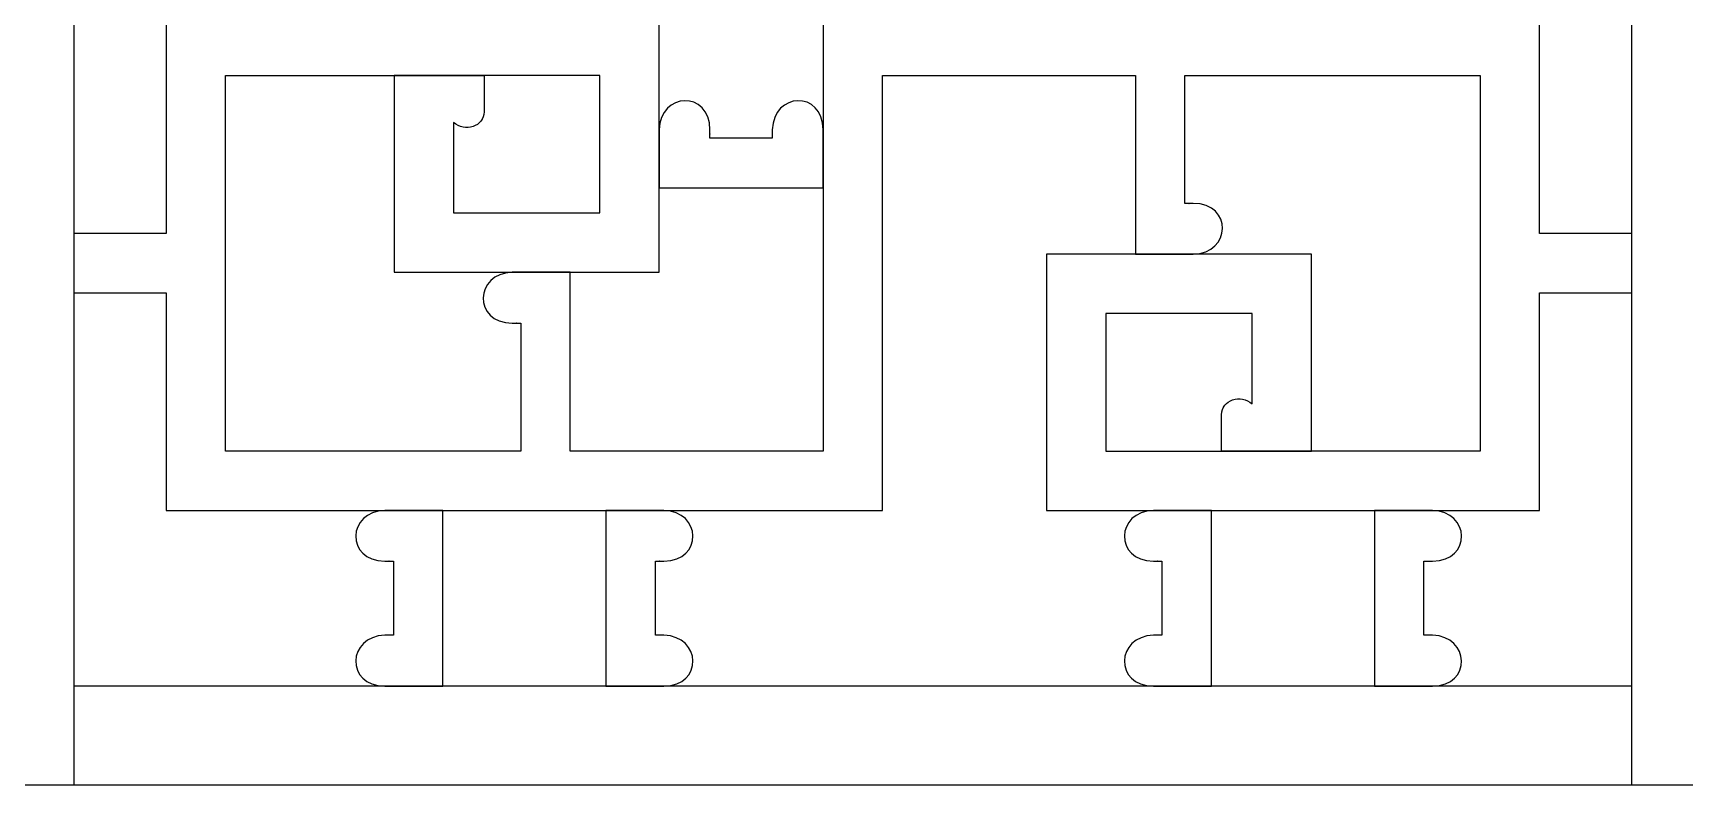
# Model space of a CAD drawing. Header units: centimetres. Extents: x -27 to -1.5, y -0.6 to 3.1.
# Drawn here: x -23.261 to -19.658, y -0.586 to 1.054 of the extents above; entities that cross this region are included whole.
import ezdxf

# ---------------------------------------------------------------- set-up
doc = ezdxf.new("R2010")
doc.units = ezdxf.units.CM
doc.header["$MEASUREMENT"] = 0
doc.layers.add('layer 1', color=7, linetype='Continuous')

msp = doc.modelspace()

# ---------------------------------------------------------------- linework, layer by layer
at = {"layer": 'layer 1', "color": 250}
for points, knots in [([(-26.99913, -0.58636), (-26.99913, -0.58636), (-26.99913, 3.1119), (-26.99913, 3.1119), (-26.99913, 3.1119), (-26.99913, 3.1119), (-23.1715, 3.1119), (-23.1715, 3.1119), (-23.1715, 3.1119), (-23.1715, 3.1119), (-23.1715, -0.58636), (-23.1715, -0.58636), (-23.1715, -0.58636), (-23.1715, -0.58636), (-26.99913, -0.58636), (-26.99913, -0.58636)], [0, 0, 0, 0, 0.2, 0.2, 0.2, 0.2, 0.4, 0.4, 0.4, 0.4, 0.6, 0.6, 0.6, 0.6, 1, 1, 1, 1]), ([(-23.38714, -0.58636), (-23.38714, -0.58636), (-23.38714, 3.1119), (-23.38714, 3.1119), (-23.38714, 3.1119), (-23.38714, 3.1119), (-19.5595, 3.1119), (-19.5595, 3.1119), (-19.5595, 3.1119), (-19.5595, 3.1119), (-19.5595, -0.58636), (-19.5595, -0.58636), (-19.5595, -0.58636), (-19.5595, -0.58636), (-23.38714, -0.58636), (-23.38714, -0.58636)], [0, 0, 0, 0, 0.2, 0.2, 0.2, 0.2, 0.4, 0.4, 0.4, 0.4, 0.6, 0.6, 0.6, 0.6, 1, 1, 1, 1]), ([(-19.77515, -0.58636), (-19.77515, -0.58636), (-19.77515, 3.1119), (-19.77515, 3.1119), (-19.77515, 3.1119), (-19.77515, 3.1119), (-15.94751, 3.1119), (-15.94751, 3.1119), (-15.94751, 3.1119), (-15.94751, 3.1119), (-15.94751, -0.58636), (-15.94751, -0.58636), (-15.94751, -0.58636), (-15.94751, -0.58636), (-19.77515, -0.58636), (-19.77515, -0.58636)], [0, 0, 0, 0, 0.2, 0.2, 0.2, 0.2, 0.4, 0.4, 0.4, 0.4, 0.6, 0.6, 0.6, 0.6, 1, 1, 1, 1]), ([(-23.1715, 0.61639), (-23.1715, 0.61639), (-22.97088, 0.61639), (-22.97088, 0.61639), (-22.97088, 0.61639), (-22.97088, 0.61639), (-22.97088, 1.0908), (-22.97088, 1.0908), (-22.97088, 1.0908), (-22.97088, 1.0908), (-22.76626, 1.0908), (-22.76626, 1.0908), (-22.76626, 1.0908), (-22.85324, 1.09132), (-22.84884, 1.19991), (-22.76621, 1.20164), (-22.76621, 1.20164), (-22.75001, 1.20164), (-22.75092, 1.20164), (-22.74785, 1.20164), (-22.74785, 1.20164), (-22.74785, 1.20164), (-22.74785, 1.32392), (-22.74785, 1.32392), (-22.74785, 1.32392), (-22.769, 1.32392), (-22.74507, 1.32392), (-22.76621, 1.32392), (-22.76621, 1.32392), (-22.85309, 1.32439), (-22.84887, 1.43263), (-22.76665, 1.43474), (-22.76665, 1.43474), (-22.76665, 1.43474), (-22.97088, 1.43474), (-22.97088, 1.43474), (-22.97088, 1.43474), (-22.97088, 1.43474), (-22.97088, 1.90915), (-22.97088, 1.90915), (-22.97088, 1.90915), (-22.97088, 1.90915), (-23.1715, 1.90915), (-23.1715, 1.90915), (-23.1715, 1.90915), (-23.1715, 1.90915), (-23.1715, 0.61639), (-23.1715, 0.61639)], [0, 0, 0, 0, 0.0769231, 0.0769231, 0.0769231, 0.0769231, 0.1538462, 0.1538462, 0.1538462, 0.1538462, 0.2307692, 0.2307692, 0.2307692, 0.2307692, 0.3076923, 0.3076923, 0.3076923, 0.3076923, 0.3846154, 0.3846154, 0.3846154, 0.3846154, 0.4615385, 0.4615385, 0.4615385, 0.4615385, 0.5384615, 0.5384615, 0.5384615, 0.5384615, 0.6153846, 0.6153846, 0.6153846, 0.6153846, 0.6923077, 0.6923077, 0.6923077, 0.6923077, 0.7692308, 0.7692308, 0.7692308, 0.7692308, 0.8461538, 0.8461538, 0.8461538, 0.8461538, 1, 1, 1, 1]), ([(-19.77515, 1.90914), (-19.77515, 1.90914), (-19.97576, 1.90914), (-19.97576, 1.90914), (-19.97576, 1.90914), (-19.97576, 1.90914), (-19.97576, 1.43473), (-19.97576, 1.43473), (-19.97576, 1.43473), (-19.97576, 1.43473), (-19.97576, 1.43473), (-19.97576, 1.43473), (-19.97576, 1.43473), (-19.97576, 1.43473), (-20.42355, 1.43473), (-20.42355, 1.43473), (-20.42355, 1.43473), (-20.34136, 1.43261), (-20.33715, 1.32439), (-20.42401, 1.32392), (-20.42401, 1.32392), (-20.44516, 1.32392), (-20.42123, 1.32392), (-20.44238, 1.32392), (-20.44238, 1.32392), (-20.44238, 1.32392), (-20.44238, 1.20164), (-20.44238, 1.20164), (-20.44238, 1.20164), (-20.43931, 1.20164), (-20.44022, 1.20164), (-20.42401, 1.20164), (-20.42401, 1.20164), (-20.3414, 1.19991), (-20.33699, 1.09135), (-20.42393, 1.0908), (-20.42393, 1.0908), (-20.42393, 1.0908), (-19.97576, 1.0908), (-19.97576, 1.0908), (-19.97576, 1.0908), (-19.97576, 1.0908), (-19.97576, 1.0908), (-19.97576, 1.0908), (-19.97576, 1.0908), (-19.97576, 1.0908), (-19.97576, 0.61639), (-19.97576, 0.61639), (-19.97576, 0.61639), (-19.97576, 0.61639), (-19.77515, 0.61639), (-19.77515, 0.61639), (-19.77515, 0.61639), (-19.77515, 0.61639), (-19.77515, 1.90914), (-19.77515, 1.90914)], [0, 0, 0, 0, 0.0666667, 0.0666667, 0.0666667, 0.0666667, 0.1333333, 0.1333333, 0.1333333, 0.1333333, 0.2, 0.2, 0.2, 0.2, 0.2666667, 0.2666667, 0.2666667, 0.2666667, 0.3333333, 0.3333333, 0.3333333, 0.3333333, 0.4, 0.4, 0.4, 0.4, 0.4666667, 0.4666667, 0.4666667, 0.4666667, 0.5333333, 0.5333333, 0.5333333, 0.5333333, 0.6, 0.6, 0.6, 0.6, 0.6666667, 0.6666667, 0.6666667, 0.6666667, 0.7333333, 0.7333333, 0.7333333, 0.7333333, 0.8, 0.8, 0.8, 0.8, 0.8666667, 0.8666667, 0.8666667, 0.8666667, 1, 1, 1, 1]), ([(-21.53802, 1.68291), (-21.53849, 1.59588), (-21.64715, 1.60026), (-21.64888, 1.68291), (-21.64888, 1.68291), (-21.64888, 1.69911), (-21.64888, 1.6982), (-21.64888, 1.70127), (-21.64888, 1.70127), (-21.64888, 1.70127), (-21.78496, 1.70127), (-21.78496, 1.70127), (-21.78496, 1.70127), (-21.78496, 1.68012), (-21.78496, 1.70405), (-21.78496, 1.68291), (-21.78496, 1.68291), (-21.78544, 1.59588), (-21.89407, 1.60026), (-21.8958, 1.68291), (-21.8958, 1.68291), (-21.8958, 1.68291), (-21.8958, 1.43474), (-21.8958, 1.43474), (-21.8958, 1.43474), (-21.8958, 1.43474), (-22.10003, 1.43474), (-22.10003, 1.43474), (-22.10003, 1.43474), (-22.01781, 1.43263), (-22.01359, 1.32439), (-22.10046, 1.32392), (-22.10046, 1.32392), (-22.12161, 1.32392), (-22.09768, 1.32392), (-22.11883, 1.32392), (-22.11883, 1.32392), (-22.11883, 1.32392), (-22.11883, 1.20164), (-22.11883, 1.20164), (-22.11883, 1.20164), (-22.11576, 1.20164), (-22.11667, 1.20164), (-22.10046, 1.20164), (-22.10046, 1.20164), (-22.01783, 1.19991), (-22.01344, 1.09132), (-22.10042, 1.0908), (-22.10042, 1.0908), (-22.10042, 1.0908), (-21.8958, 1.0908), (-21.8958, 1.0908), (-21.8958, 1.0908), (-21.8958, 1.0908), (-21.8958, 0.84263), (-21.8958, 0.84263), (-21.8958, 0.84263), (-21.89407, 0.92528), (-21.78544, 0.92966), (-21.78496, 0.84263), (-21.78496, 0.84263), (-21.78496, 0.82148), (-21.78496, 0.84542), (-21.78496, 0.82427), (-21.78496, 0.82427), (-21.78496, 0.82427), (-21.64888, 0.82427), (-21.64888, 0.82427), (-21.64888, 0.82427), (-21.64888, 0.82734), (-21.64888, 0.82642), (-21.64888, 0.84263), (-21.64888, 0.84263), (-21.64715, 0.92528), (-21.53849, 0.92966), (-21.53801, 0.84263), (-21.53801, 0.84263), (-21.53801, 0.84263), (-21.53801, 0.96142), (-21.53801, 0.96142), (-21.53801, 0.96142), (-21.53801, 0.96142), (-21.53802, 0.96142), (-21.53802, 0.96142), (-21.53802, 0.96142), (-21.53802, 0.96142), (-21.53802, 1.0908), (-21.53802, 1.0908), (-21.53802, 1.0908), (-21.53802, 1.0908), (-21.08981, 1.0908), (-21.08981, 1.0908), (-21.08981, 1.0908), (-21.17679, 1.09132), (-21.1724, 1.19991), (-21.08977, 1.20164), (-21.08977, 1.20164), (-21.07356, 1.20164), (-21.07447, 1.20164), (-21.0714, 1.20164), (-21.0714, 1.20164), (-21.0714, 1.20164), (-21.0714, 1.32392), (-21.0714, 1.32392), (-21.0714, 1.32392), (-21.09255, 1.32392), (-21.06862, 1.32392), (-21.08977, 1.32392), (-21.08977, 1.32392), (-21.17663, 1.32439), (-21.17242, 1.43261), (-21.09023, 1.43473), (-21.09023, 1.43473), (-21.09023, 1.43473), (-21.53802, 1.43473), (-21.53802, 1.43473), (-21.53802, 1.43473), (-21.53802, 1.51746), (-21.53802, 1.60018), (-21.53802, 1.68291)], [0, 0, 0, 0, 0.0322581, 0.0322581, 0.0322581, 0.0322581, 0.0645161, 0.0645161, 0.0645161, 0.0645161, 0.0967742, 0.0967742, 0.0967742, 0.0967742, 0.1290323, 0.1290323, 0.1290323, 0.1290323, 0.1612903, 0.1612903, 0.1612903, 0.1612903, 0.1935484, 0.1935484, 0.1935484, 0.1935484, 0.2258065, 0.2258065, 0.2258065, 0.2258065, 0.2580645, 0.2580645, 0.2580645, 0.2580645, 0.2903226, 0.2903226, 0.2903226, 0.2903226, 0.3225806, 0.3225806, 0.3225806, 0.3225806, 0.3548387, 0.3548387, 0.3548387, 0.3548387, 0.3870968, 0.3870968, 0.3870968, 0.3870968, 0.4193548, 0.4193548, 0.4193548, 0.4193548, 0.4516129, 0.4516129, 0.4516129, 0.4516129, 0.483871, 0.483871, 0.483871, 0.483871, 0.516129, 0.516129, 0.516129, 0.516129, 0.5483871, 0.5483871, 0.5483871, 0.5483871, 0.5806452, 0.5806452, 0.5806452, 0.5806452, 0.6129032, 0.6129032, 0.6129032, 0.6129032, 0.6451613, 0.6451613, 0.6451613, 0.6451613, 0.6774194, 0.6774194, 0.6774194, 0.6774194, 0.7096774, 0.7096774, 0.7096774, 0.7096774, 0.7419355, 0.7419355, 0.7419355, 0.7419355, 0.7741935, 0.7741935, 0.7741935, 0.7741935, 0.8064516, 0.8064516, 0.8064516, 0.8064516, 0.8387097, 0.8387097, 0.8387097, 0.8387097, 0.8709677, 0.8709677, 0.8709677, 0.8709677, 0.9032258, 0.9032258, 0.9032258, 0.9032258, 0.9354839, 0.9354839, 0.9354839, 0.9354839, 1, 1, 1, 1]), ([(-22.21599, 0.5319), (-22.21599, 0.5319), (-22.47356, 0.5319), (-22.47356, 0.5319), (-22.47356, 0.5319), (-22.47356, 0.5319), (-22.47356, 0.96142), (-22.47356, 0.96142), (-22.47356, 0.96142), (-22.47356, 0.96142), (-22.84149, 0.96142), (-22.84149, 0.96142), (-22.84149, 0.96142), (-22.84149, 0.96142), (-22.84149, 0.14198), (-22.84149, 0.14198), (-22.84149, 0.14198), (-22.84149, 0.14198), (-22.1976, 0.14198), (-22.1976, 0.14198), (-22.1976, 0.14198), (-22.1976, 0.14198), (-22.1976, 0.42107), (-22.1976, 0.42107), (-22.1976, 0.42107), (-22.21874, 0.42107), (-22.19481, 0.42107), (-22.21596, 0.42107), (-22.21596, 0.42107), (-22.30298, 0.42154), (-22.2986, 0.53015), (-22.21599, 0.5319)], [0, 0, 0, 0, 0.1111111, 0.1111111, 0.1111111, 0.1111111, 0.2222222, 0.2222222, 0.2222222, 0.2222222, 0.3333333, 0.3333333, 0.3333333, 0.3333333, 0.4444444, 0.4444444, 0.4444444, 0.4444444, 0.5555556, 0.5555556, 0.5555556, 0.5555556, 0.6666667, 0.6666667, 0.6666667, 0.6666667, 0.7777778, 0.7777778, 0.7777778, 0.7777778, 1, 1, 1, 1]), ([(-22.27763, 0.96142), (-22.27763, 0.96142), (-22.47356, 0.96142), (-22.47356, 0.96142), (-22.47356, 0.96142), (-22.47356, 0.96142), (-22.27763, 0.96142), (-22.27763, 0.96142)], [0, 0, 0, 0, 0.3333333, 0.3333333, 0.3333333, 0.3333333, 1, 1, 1, 1]), ([(-22.34418, 0.85855), (-22.32001, 0.83659), (-22.27737, 0.84942), (-22.27763, 0.88208), (-22.27763, 0.88208), (-22.27763, 0.90853), (-22.27763, 0.93497), (-22.27763, 0.96142), (-22.27763, 0.96142), (-22.27763, 0.96142), (-22.02518, 0.96142), (-22.02518, 0.96142), (-22.02518, 0.96142), (-22.02518, 0.96142), (-22.02518, 0.66129), (-22.02518, 0.66129), (-22.02518, 0.66129), (-22.02518, 0.66129), (-22.34418, 0.66129), (-22.34418, 0.66129), (-22.34418, 0.66129), (-22.34418, 0.66129), (-22.34418, 0.85855), (-22.34418, 0.85855)], [0, 0, 0, 0, 0.1428571, 0.1428571, 0.1428571, 0.1428571, 0.2857143, 0.2857143, 0.2857143, 0.2857143, 0.4285714, 0.4285714, 0.4285714, 0.4285714, 0.5714286, 0.5714286, 0.5714286, 0.5714286, 0.7142857, 0.7142857, 0.7142857, 0.7142857, 1, 1, 1, 1]), ([(-20.81741, -0.37071), (-20.90438, -0.3702), (-20.89999, -0.26161), (-20.81736, -0.25988), (-20.81736, -0.25988), (-20.80115, -0.25988), (-20.80207, -0.25988), (-20.799, -0.25988), (-20.799, -0.25988), (-20.799, -0.25988), (-20.799, -0.09824), (-20.799, -0.09824), (-20.799, -0.09824), (-20.82014, -0.09824), (-20.79621, -0.09824), (-20.81736, -0.09824), (-20.81736, -0.09824), (-20.90439, -0.09776), (-20.9, 0.01087), (-20.81736, 0.0126), (-20.81736, 0.0126), (-20.81736, 0.0126), (-21.05085, 0.0126), (-21.05085, 0.0126), (-21.05085, 0.0126), (-21.05085, 0.19889), (-21.05085, 0.38519), (-21.05085, 0.5715), (-21.05085, 0.5715), (-21.05085, 0.5715), (-20.85687, 0.5715), (-20.85687, 0.5715), (-20.85687, 0.5715), (-20.85687, 0.5715), (-20.85687, 0.96142), (-20.85687, 0.96142), (-20.85687, 0.96142), (-20.85687, 0.96142), (-21.40863, 0.96142), (-21.40863, 0.96142), (-21.40863, 0.96142), (-21.40863, 0.96142), (-21.40863, 0.0126), (-21.40863, 0.0126), (-21.40863, 0.0126), (-21.40863, 0.0126), (-21.8857, 0.0126), (-21.8857, 0.0126), (-21.8857, 0.0126), (-21.80306, 0.01087), (-21.79867, -0.09776), (-21.8857, -0.09824), (-21.8857, -0.09824), (-21.90685, -0.09824), (-21.88291, -0.09824), (-21.90406, -0.09824), (-21.90406, -0.09824), (-21.90406, -0.09824), (-21.90406, -0.25988), (-21.90406, -0.25988), (-21.90406, -0.25988), (-21.90099, -0.25988), (-21.90191, -0.25988), (-21.8857, -0.25988), (-21.8857, -0.25988), (-21.80307, -0.26161), (-21.79867, -0.3702), (-21.88565, -0.37071), (-21.88565, -0.37071), (-21.88565, -0.37071), (-20.81741, -0.37071), (-20.81741, -0.37071)], [0, 0, 0, 0, 0.0526316, 0.0526316, 0.0526316, 0.0526316, 0.1052632, 0.1052632, 0.1052632, 0.1052632, 0.1578947, 0.1578947, 0.1578947, 0.1578947, 0.2105263, 0.2105263, 0.2105263, 0.2105263, 0.2631579, 0.2631579, 0.2631579, 0.2631579, 0.3157895, 0.3157895, 0.3157895, 0.3157895, 0.3684211, 0.3684211, 0.3684211, 0.3684211, 0.4210526, 0.4210526, 0.4210526, 0.4210526, 0.4736842, 0.4736842, 0.4736842, 0.4736842, 0.5263158, 0.5263158, 0.5263158, 0.5263158, 0.5789474, 0.5789474, 0.5789474, 0.5789474, 0.6315789, 0.6315789, 0.6315789, 0.6315789, 0.6842105, 0.6842105, 0.6842105, 0.6842105, 0.7368421, 0.7368421, 0.7368421, 0.7368421, 0.7894737, 0.7894737, 0.7894737, 0.7894737, 0.8421053, 0.8421053, 0.8421053, 0.8421053, 0.8947368, 0.8947368, 0.8947368, 0.8947368, 1, 1, 1, 1]), ([(-20.73066, 0.5715), (-20.73066, 0.5715), (-20.47308, 0.5715), (-20.47308, 0.5715), (-20.47308, 0.5715), (-20.47308, 0.5715), (-20.47308, 0.14198), (-20.47308, 0.14198), (-20.47308, 0.14198), (-20.47308, 0.14198), (-20.10515, 0.14198), (-20.10515, 0.14198), (-20.10515, 0.14198), (-20.10515, 0.14198), (-20.10515, 0.96142), (-20.10515, 0.96142), (-20.10515, 0.96142), (-20.10515, 0.96142), (-20.74905, 0.96142), (-20.74905, 0.96142), (-20.74905, 0.96142), (-20.74905, 0.96142), (-20.74905, 0.68234), (-20.74905, 0.68234), (-20.74905, 0.68234), (-20.7279, 0.68234), (-20.75183, 0.68234), (-20.73069, 0.68234), (-20.73069, 0.68234), (-20.64367, 0.68186), (-20.64804, 0.57325), (-20.73066, 0.5715)], [0, 0, 0, 0, 0.1111111, 0.1111111, 0.1111111, 0.1111111, 0.2222222, 0.2222222, 0.2222222, 0.2222222, 0.3333333, 0.3333333, 0.3333333, 0.3333333, 0.4444444, 0.4444444, 0.4444444, 0.4444444, 0.5555556, 0.5555556, 0.5555556, 0.5555556, 0.6666667, 0.6666667, 0.6666667, 0.6666667, 0.7777778, 0.7777778, 0.7777778, 0.7777778, 1, 1, 1, 1]), ([(-21.8958, 0.84263), (-21.8958, 0.84263), (-21.8958, 0.71645), (-21.8958, 0.71645), (-21.8958, 0.71645), (-21.8958, 0.71645), (-21.8958, 0.84263), (-21.8958, 0.84263)], [0, 0, 0, 0, 0.3333333, 0.3333333, 0.3333333, 0.3333333, 1, 1, 1, 1]), ([(-21.53801, 0.84263), (-21.53801, 0.84263), (-21.53801, 0.71645), (-21.53801, 0.71645), (-21.53801, 0.71645), (-21.53801, 0.71645), (-21.53801, 0.84263), (-21.53801, 0.84263)], [0, 0, 0, 0, 0.3333333, 0.3333333, 0.3333333, 0.3333333, 1, 1, 1, 1]), ([(-21.53801, 0.71645), (-21.53801, 0.71645), (-21.8958, 0.71645), (-21.8958, 0.71645), (-21.8958, 0.71645), (-21.8958, 0.71645), (-21.8958, 0.5319), (-21.8958, 0.5319), (-21.8958, 0.5319), (-21.8958, 0.5319), (-22.08977, 0.5319), (-22.08977, 0.5319), (-22.08977, 0.5319), (-22.08977, 0.5319), (-22.08977, 0.14198), (-22.08977, 0.14198), (-22.08977, 0.14198), (-22.08977, 0.14198), (-21.53801, 0.14198), (-21.53801, 0.14198), (-21.53801, 0.14198), (-21.53801, 0.14198), (-21.53801, 0.71645), (-21.53801, 0.71645)], [0, 0, 0, 0, 0.1428571, 0.1428571, 0.1428571, 0.1428571, 0.2857143, 0.2857143, 0.2857143, 0.2857143, 0.4285714, 0.4285714, 0.4285714, 0.4285714, 0.5714286, 0.5714286, 0.5714286, 0.5714286, 0.7142857, 0.7142857, 0.7142857, 0.7142857, 1, 1, 1, 1]), ([(-20.85687, 0.5715), (-20.85687, 0.5715), (-20.73066, 0.5715), (-20.73066, 0.5715), (-20.73066, 0.5715), (-20.73066, 0.5715), (-20.85687, 0.5715), (-20.85687, 0.5715)], [0, 0, 0, 0, 0.3333333, 0.3333333, 0.3333333, 0.3333333, 1, 1, 1, 1]), ([(-22.08977, 0.5319), (-22.08977, 0.5319), (-22.21599, 0.5319), (-22.21599, 0.5319), (-22.21599, 0.5319), (-22.21599, 0.5319), (-22.08977, 0.5319), (-22.08977, 0.5319)], [0, 0, 0, 0, 0.3333333, 0.3333333, 0.3333333, 0.3333333, 1, 1, 1, 1]), ([(-22.49385, -0.37071), (-22.58083, -0.3702), (-22.57644, -0.26161), (-22.49381, -0.25988), (-22.49381, -0.25988), (-22.4776, -0.25988), (-22.47851, -0.25988), (-22.47544, -0.25988), (-22.47544, -0.25988), (-22.47544, -0.25988), (-22.47544, -0.09824), (-22.47544, -0.09824), (-22.47544, -0.09824), (-22.49659, -0.09824), (-22.47266, -0.09824), (-22.49381, -0.09824), (-22.49381, -0.09824), (-22.58084, -0.09776), (-22.57645, 0.01087), (-22.49381, 0.0126), (-22.49381, 0.0126), (-22.49381, 0.0126), (-22.97088, 0.0126), (-22.97088, 0.0126), (-22.97088, 0.0126), (-22.97088, 0.0126), (-22.97088, 0.48701), (-22.97088, 0.48701), (-22.97088, 0.48701), (-22.97088, 0.48701), (-23.1715, 0.48701), (-23.1715, 0.48701), (-23.1715, 0.48701), (-23.1715, 0.48701), (-23.1715, -0.37071), (-23.1715, -0.37071), (-23.1715, -0.37071), (-23.1715, -0.37071), (-22.49385, -0.37071), (-22.49385, -0.37071)], [0, 0, 0, 0, 0.0909091, 0.0909091, 0.0909091, 0.0909091, 0.1818182, 0.1818182, 0.1818182, 0.1818182, 0.2727273, 0.2727273, 0.2727273, 0.2727273, 0.3636364, 0.3636364, 0.3636364, 0.3636364, 0.4545455, 0.4545455, 0.4545455, 0.4545455, 0.5454545, 0.5454545, 0.5454545, 0.5454545, 0.6363636, 0.6363636, 0.6363636, 0.6363636, 0.7272727, 0.7272727, 0.7272727, 0.7272727, 0.8181818, 0.8181818, 0.8181818, 0.8181818, 1, 1, 1, 1]), ([(-19.77515, 0.48701), (-19.77515, 0.48701), (-19.97576, 0.48701), (-19.97576, 0.48701), (-19.97576, 0.48701), (-19.97576, 0.48701), (-19.97576, 0.0126), (-19.97576, 0.0126), (-19.97576, 0.0126), (-19.97576, 0.0126), (-20.20924, 0.0126), (-20.20924, 0.0126), (-20.20924, 0.0126), (-20.12659, 0.01087), (-20.12222, -0.09776), (-20.20925, -0.09824), (-20.20925, -0.09824), (-20.2304, -0.09824), (-20.20647, -0.09824), (-20.22761, -0.09824), (-20.22761, -0.09824), (-20.22761, -0.09824), (-20.22761, -0.25988), (-20.22761, -0.25988), (-20.22761, -0.25988), (-20.22454, -0.25988), (-20.22546, -0.25988), (-20.20925, -0.25988), (-20.20925, -0.25988), (-20.12662, -0.26161), (-20.12223, -0.3702), (-20.2092, -0.37071), (-20.2092, -0.37071), (-20.2092, -0.37071), (-19.77515, -0.37071), (-19.77515, -0.37071), (-19.77515, -0.37071), (-19.77515, -0.37071), (-19.77515, 0.48701), (-19.77515, 0.48701)], [0, 0, 0, 0, 0.0909091, 0.0909091, 0.0909091, 0.0909091, 0.1818182, 0.1818182, 0.1818182, 0.1818182, 0.2727273, 0.2727273, 0.2727273, 0.2727273, 0.3636364, 0.3636364, 0.3636364, 0.3636364, 0.4545455, 0.4545455, 0.4545455, 0.4545455, 0.5454545, 0.5454545, 0.5454545, 0.5454545, 0.6363636, 0.6363636, 0.6363636, 0.6363636, 0.7272727, 0.7272727, 0.7272727, 0.7272727, 0.8181818, 0.8181818, 0.8181818, 0.8181818, 1, 1, 1, 1]), ([(-20.60247, 0.24485), (-20.62664, 0.26681), (-20.66927, 0.25399), (-20.66901, 0.22132), (-20.66901, 0.22132), (-20.66901, 0.19487), (-20.66901, 0.16843), (-20.66901, 0.14198), (-20.66901, 0.14198), (-20.66901, 0.14198), (-20.92146, 0.14198), (-20.92146, 0.14198), (-20.92146, 0.14198), (-20.92146, 0.14198), (-20.92146, 0.44211), (-20.92146, 0.44211), (-20.92146, 0.44211), (-20.92146, 0.44211), (-20.60247, 0.44211), (-20.60247, 0.44211), (-20.60247, 0.44211), (-20.60247, 0.44211), (-20.60247, 0.24485), (-20.60247, 0.24485)], [0, 0, 0, 0, 0.1428571, 0.1428571, 0.1428571, 0.1428571, 0.2857143, 0.2857143, 0.2857143, 0.2857143, 0.4285714, 0.4285714, 0.4285714, 0.4285714, 0.5714286, 0.5714286, 0.5714286, 0.5714286, 0.7142857, 0.7142857, 0.7142857, 0.7142857, 1, 1, 1, 1]), ([(-20.47308, 0.14198), (-20.47308, 0.14198), (-20.66901, 0.14198), (-20.66901, 0.14198), (-20.66901, 0.14198), (-20.66901, 0.14198), (-20.47308, 0.14198), (-20.47308, 0.14198)], [0, 0, 0, 0, 0.3333333, 0.3333333, 0.3333333, 0.3333333, 1, 1, 1, 1]), ([(-22.36762, 0.0126), (-22.36762, 0.0126), (-22.49381, 0.0126), (-22.49381, 0.0126), (-22.49381, 0.0126), (-22.49381, 0.0126), (-22.36762, 0.0126), (-22.36762, 0.0126)], [0, 0, 0, 0, 0.3333333, 0.3333333, 0.3333333, 0.3333333, 1, 1, 1, 1]), ([(-22.01188, -0.37071), (-22.01188, -0.37071), (-22.01188, 0.0126), (-22.01188, 0.0126), (-22.01188, 0.0126), (-22.01188, 0.0126), (-22.36762, 0.0126), (-22.36762, 0.0126), (-22.36762, 0.0126), (-22.36762, 0.0126), (-22.36762, -0.37071), (-22.36762, -0.37071), (-22.36762, -0.37071), (-22.36762, -0.37071), (-22.01188, -0.37071), (-22.01188, -0.37071)], [0, 0, 0, 0, 0.2, 0.2, 0.2, 0.2, 0.4, 0.4, 0.4, 0.4, 0.6, 0.6, 0.6, 0.6, 1, 1, 1, 1]), ([(-21.8857, 0.0126), (-21.8857, 0.0126), (-22.01188, 0.0126), (-22.01188, 0.0126), (-22.01188, 0.0126), (-22.01188, 0.0126), (-21.8857, 0.0126), (-21.8857, 0.0126)], [0, 0, 0, 0, 0.3333333, 0.3333333, 0.3333333, 0.3333333, 1, 1, 1, 1]), ([(-20.69118, 0.0126), (-20.69118, 0.0126), (-20.81736, 0.0126), (-20.81736, 0.0126), (-20.81736, 0.0126), (-20.81736, 0.0126), (-20.69118, 0.0126), (-20.69118, 0.0126)], [0, 0, 0, 0, 0.3333333, 0.3333333, 0.3333333, 0.3333333, 1, 1, 1, 1]), ([(-20.33544, -0.37071), (-20.33544, -0.37071), (-20.33544, 0.0126), (-20.33544, 0.0126), (-20.33544, 0.0126), (-20.33544, 0.0126), (-20.69118, 0.0126), (-20.69118, 0.0126), (-20.69118, 0.0126), (-20.69118, 0.0126), (-20.69118, -0.37071), (-20.69118, -0.37071), (-20.69118, -0.37071), (-20.69118, -0.37071), (-20.33544, -0.37071), (-20.33544, -0.37071)], [0, 0, 0, 0, 0.2, 0.2, 0.2, 0.2, 0.4, 0.4, 0.4, 0.4, 0.6, 0.6, 0.6, 0.6, 1, 1, 1, 1]), ([(-20.33544, 0.0126), (-20.33544, 0.0126), (-20.20924, 0.0126), (-20.20924, 0.0126), (-20.20924, 0.0126), (-20.20924, 0.0126), (-20.33544, 0.0126), (-20.33544, 0.0126)], [0, 0, 0, 0, 0.3333333, 0.3333333, 0.3333333, 0.3333333, 1, 1, 1, 1]), ([(-22.36762, -0.37071), (-22.36762, -0.37071), (-22.49385, -0.37071), (-22.49385, -0.37071), (-22.49385, -0.37071), (-22.49385, -0.37071), (-22.36762, -0.37071), (-22.36762, -0.37071)], [0, 0, 0, 0, 0.3333333, 0.3333333, 0.3333333, 0.3333333, 1, 1, 1, 1]), ([(-21.88565, -0.37071), (-21.88565, -0.37071), (-22.01188, -0.37071), (-22.01188, -0.37071), (-22.01188, -0.37071), (-22.01188, -0.37071), (-21.88565, -0.37071), (-21.88565, -0.37071)], [0, 0, 0, 0, 0.3333333, 0.3333333, 0.3333333, 0.3333333, 1, 1, 1, 1]), ([(-20.69118, -0.37071), (-20.69118, -0.37071), (-20.81741, -0.37071), (-20.81741, -0.37071), (-20.81741, -0.37071), (-20.81741, -0.37071), (-20.69118, -0.37071), (-20.69118, -0.37071)], [0, 0, 0, 0, 0.3333333, 0.3333333, 0.3333333, 0.3333333, 1, 1, 1, 1]), ([(-20.33544, -0.37071), (-20.33544, -0.37071), (-20.2092, -0.37071), (-20.2092, -0.37071), (-20.2092, -0.37071), (-20.2092, -0.37071), (-20.33544, -0.37071), (-20.33544, -0.37071)], [0, 0, 0, 0, 0.3333333, 0.3333333, 0.3333333, 0.3333333, 1, 1, 1, 1])]:
    msp.add_open_spline(points, degree=3, knots=knots, dxfattribs=at)
at = {"layer": 'layer 1', "color": 250, "lineweight": 9}
for points, knots in [([(-26.99913, -0.58636), (-26.99913, -0.58636), (-26.99913, 3.1119), (-26.99913, 3.1119), (-26.99913, 3.1119), (-26.99913, 3.1119), (-23.1715, 3.1119), (-23.1715, 3.1119), (-23.1715, 3.1119), (-23.1715, 3.1119), (-23.1715, -0.58636), (-23.1715, -0.58636), (-23.1715, -0.58636), (-23.1715, -0.58636), (-26.99913, -0.58636), (-26.99913, -0.58636)], [0, 0, 0, 0, 0.2, 0.2, 0.2, 0.2, 0.4, 0.4, 0.4, 0.4, 0.6, 0.6, 0.6, 0.6, 1, 1, 1, 1]), ([(-23.38714, -0.58636), (-23.38714, -0.58636), (-23.38714, 3.1119), (-23.38714, 3.1119), (-23.38714, 3.1119), (-23.38714, 3.1119), (-19.5595, 3.1119), (-19.5595, 3.1119), (-19.5595, 3.1119), (-19.5595, 3.1119), (-19.5595, -0.58636), (-19.5595, -0.58636), (-19.5595, -0.58636), (-19.5595, -0.58636), (-23.38714, -0.58636), (-23.38714, -0.58636)], [0, 0, 0, 0, 0.2, 0.2, 0.2, 0.2, 0.4, 0.4, 0.4, 0.4, 0.6, 0.6, 0.6, 0.6, 1, 1, 1, 1]), ([(-19.77515, -0.58636), (-19.77515, -0.58636), (-19.77515, 3.1119), (-19.77515, 3.1119), (-19.77515, 3.1119), (-19.77515, 3.1119), (-15.94751, 3.1119), (-15.94751, 3.1119), (-15.94751, 3.1119), (-15.94751, 3.1119), (-15.94751, -0.58636), (-15.94751, -0.58636), (-15.94751, -0.58636), (-15.94751, -0.58636), (-19.77515, -0.58636), (-19.77515, -0.58636)], [0, 0, 0, 0, 0.2, 0.2, 0.2, 0.2, 0.4, 0.4, 0.4, 0.4, 0.6, 0.6, 0.6, 0.6, 1, 1, 1, 1]), ([(-23.1715, 0.61639), (-23.1715, 0.61639), (-22.97088, 0.61639), (-22.97088, 0.61639), (-22.97088, 0.61639), (-22.97088, 0.61639), (-22.97088, 1.0908), (-22.97088, 1.0908), (-22.97088, 1.0908), (-22.97088, 1.0908), (-22.76626, 1.0908), (-22.76626, 1.0908), (-22.76626, 1.0908), (-22.85324, 1.09132), (-22.84884, 1.19991), (-22.76621, 1.20164), (-22.76621, 1.20164), (-22.75001, 1.20164), (-22.75092, 1.20164), (-22.74785, 1.20164), (-22.74785, 1.20164), (-22.74785, 1.20164), (-22.74785, 1.32392), (-22.74785, 1.32392), (-22.74785, 1.32392), (-22.769, 1.32392), (-22.74507, 1.32392), (-22.76621, 1.32392), (-22.76621, 1.32392), (-22.85309, 1.32439), (-22.84887, 1.43263), (-22.76665, 1.43474), (-22.76665, 1.43474), (-22.76665, 1.43474), (-22.97088, 1.43474), (-22.97088, 1.43474), (-22.97088, 1.43474), (-22.97088, 1.43474), (-22.97088, 1.90915), (-22.97088, 1.90915), (-22.97088, 1.90915), (-22.97088, 1.90915), (-23.1715, 1.90915), (-23.1715, 1.90915), (-23.1715, 1.90915), (-23.1715, 1.90915), (-23.1715, 0.61639), (-23.1715, 0.61639)], [0, 0, 0, 0, 0.0769231, 0.0769231, 0.0769231, 0.0769231, 0.1538462, 0.1538462, 0.1538462, 0.1538462, 0.2307692, 0.2307692, 0.2307692, 0.2307692, 0.3076923, 0.3076923, 0.3076923, 0.3076923, 0.3846154, 0.3846154, 0.3846154, 0.3846154, 0.4615385, 0.4615385, 0.4615385, 0.4615385, 0.5384615, 0.5384615, 0.5384615, 0.5384615, 0.6153846, 0.6153846, 0.6153846, 0.6153846, 0.6923077, 0.6923077, 0.6923077, 0.6923077, 0.7692308, 0.7692308, 0.7692308, 0.7692308, 0.8461538, 0.8461538, 0.8461538, 0.8461538, 1, 1, 1, 1]), ([(-19.77515, 1.90914), (-19.77515, 1.90914), (-19.97576, 1.90914), (-19.97576, 1.90914), (-19.97576, 1.90914), (-19.97576, 1.90914), (-19.97576, 1.43473), (-19.97576, 1.43473), (-19.97576, 1.43473), (-19.97576, 1.43473), (-19.97576, 1.43473), (-19.97576, 1.43473), (-19.97576, 1.43473), (-19.97576, 1.43473), (-20.42355, 1.43473), (-20.42355, 1.43473), (-20.42355, 1.43473), (-20.34136, 1.43261), (-20.33715, 1.32439), (-20.42401, 1.32392), (-20.42401, 1.32392), (-20.44516, 1.32392), (-20.42123, 1.32392), (-20.44238, 1.32392), (-20.44238, 1.32392), (-20.44238, 1.32392), (-20.44238, 1.20164), (-20.44238, 1.20164), (-20.44238, 1.20164), (-20.43931, 1.20164), (-20.44022, 1.20164), (-20.42401, 1.20164), (-20.42401, 1.20164), (-20.3414, 1.19991), (-20.33699, 1.09135), (-20.42393, 1.0908), (-20.42393, 1.0908), (-20.42393, 1.0908), (-19.97576, 1.0908), (-19.97576, 1.0908), (-19.97576, 1.0908), (-19.97576, 1.0908), (-19.97576, 1.0908), (-19.97576, 1.0908), (-19.97576, 1.0908), (-19.97576, 1.0908), (-19.97576, 0.61639), (-19.97576, 0.61639), (-19.97576, 0.61639), (-19.97576, 0.61639), (-19.77515, 0.61639), (-19.77515, 0.61639), (-19.77515, 0.61639), (-19.77515, 0.61639), (-19.77515, 1.90914), (-19.77515, 1.90914)], [0, 0, 0, 0, 0.0666667, 0.0666667, 0.0666667, 0.0666667, 0.1333333, 0.1333333, 0.1333333, 0.1333333, 0.2, 0.2, 0.2, 0.2, 0.2666667, 0.2666667, 0.2666667, 0.2666667, 0.3333333, 0.3333333, 0.3333333, 0.3333333, 0.4, 0.4, 0.4, 0.4, 0.4666667, 0.4666667, 0.4666667, 0.4666667, 0.5333333, 0.5333333, 0.5333333, 0.5333333, 0.6, 0.6, 0.6, 0.6, 0.6666667, 0.6666667, 0.6666667, 0.6666667, 0.7333333, 0.7333333, 0.7333333, 0.7333333, 0.8, 0.8, 0.8, 0.8, 0.8666667, 0.8666667, 0.8666667, 0.8666667, 1, 1, 1, 1]), ([(-21.53802, 1.68291), (-21.53849, 1.59588), (-21.64715, 1.60026), (-21.64888, 1.68291), (-21.64888, 1.68291), (-21.64888, 1.69911), (-21.64888, 1.6982), (-21.64888, 1.70127), (-21.64888, 1.70127), (-21.64888, 1.70127), (-21.78496, 1.70127), (-21.78496, 1.70127), (-21.78496, 1.70127), (-21.78496, 1.68012), (-21.78496, 1.70405), (-21.78496, 1.68291), (-21.78496, 1.68291), (-21.78544, 1.59588), (-21.89407, 1.60026), (-21.8958, 1.68291), (-21.8958, 1.68291), (-21.8958, 1.68291), (-21.8958, 1.43474), (-21.8958, 1.43474), (-21.8958, 1.43474), (-21.8958, 1.43474), (-22.10003, 1.43474), (-22.10003, 1.43474), (-22.10003, 1.43474), (-22.01781, 1.43263), (-22.01359, 1.32439), (-22.10046, 1.32392), (-22.10046, 1.32392), (-22.12161, 1.32392), (-22.09768, 1.32392), (-22.11883, 1.32392), (-22.11883, 1.32392), (-22.11883, 1.32392), (-22.11883, 1.20164), (-22.11883, 1.20164), (-22.11883, 1.20164), (-22.11576, 1.20164), (-22.11667, 1.20164), (-22.10046, 1.20164), (-22.10046, 1.20164), (-22.01783, 1.19991), (-22.01344, 1.09132), (-22.10042, 1.0908), (-22.10042, 1.0908), (-22.10042, 1.0908), (-21.8958, 1.0908), (-21.8958, 1.0908), (-21.8958, 1.0908), (-21.8958, 1.0908), (-21.8958, 0.84263), (-21.8958, 0.84263), (-21.8958, 0.84263), (-21.89407, 0.92528), (-21.78544, 0.92966), (-21.78496, 0.84263), (-21.78496, 0.84263), (-21.78496, 0.82148), (-21.78496, 0.84542), (-21.78496, 0.82427), (-21.78496, 0.82427), (-21.78496, 0.82427), (-21.64888, 0.82427), (-21.64888, 0.82427), (-21.64888, 0.82427), (-21.64888, 0.82734), (-21.64888, 0.82642), (-21.64888, 0.84263), (-21.64888, 0.84263), (-21.64715, 0.92528), (-21.53849, 0.92966), (-21.53801, 0.84263), (-21.53801, 0.84263), (-21.53801, 0.84263), (-21.53801, 0.96142), (-21.53801, 0.96142), (-21.53801, 0.96142), (-21.53801, 0.96142), (-21.53802, 0.96142), (-21.53802, 0.96142), (-21.53802, 0.96142), (-21.53802, 0.96142), (-21.53802, 1.0908), (-21.53802, 1.0908), (-21.53802, 1.0908), (-21.53802, 1.0908), (-21.08981, 1.0908), (-21.08981, 1.0908), (-21.08981, 1.0908), (-21.17679, 1.09132), (-21.1724, 1.19991), (-21.08977, 1.20164), (-21.08977, 1.20164), (-21.07356, 1.20164), (-21.07447, 1.20164), (-21.0714, 1.20164), (-21.0714, 1.20164), (-21.0714, 1.20164), (-21.0714, 1.32392), (-21.0714, 1.32392), (-21.0714, 1.32392), (-21.09255, 1.32392), (-21.06862, 1.32392), (-21.08977, 1.32392), (-21.08977, 1.32392), (-21.17663, 1.32439), (-21.17242, 1.43261), (-21.09023, 1.43473), (-21.09023, 1.43473), (-21.09023, 1.43473), (-21.53802, 1.43473), (-21.53802, 1.43473), (-21.53802, 1.43473), (-21.53802, 1.51746), (-21.53802, 1.60018), (-21.53802, 1.68291)], [0, 0, 0, 0, 0.0322581, 0.0322581, 0.0322581, 0.0322581, 0.0645161, 0.0645161, 0.0645161, 0.0645161, 0.0967742, 0.0967742, 0.0967742, 0.0967742, 0.1290323, 0.1290323, 0.1290323, 0.1290323, 0.1612903, 0.1612903, 0.1612903, 0.1612903, 0.1935484, 0.1935484, 0.1935484, 0.1935484, 0.2258065, 0.2258065, 0.2258065, 0.2258065, 0.2580645, 0.2580645, 0.2580645, 0.2580645, 0.2903226, 0.2903226, 0.2903226, 0.2903226, 0.3225806, 0.3225806, 0.3225806, 0.3225806, 0.3548387, 0.3548387, 0.3548387, 0.3548387, 0.3870968, 0.3870968, 0.3870968, 0.3870968, 0.4193548, 0.4193548, 0.4193548, 0.4193548, 0.4516129, 0.4516129, 0.4516129, 0.4516129, 0.483871, 0.483871, 0.483871, 0.483871, 0.516129, 0.516129, 0.516129, 0.516129, 0.5483871, 0.5483871, 0.5483871, 0.5483871, 0.5806452, 0.5806452, 0.5806452, 0.5806452, 0.6129032, 0.6129032, 0.6129032, 0.6129032, 0.6451613, 0.6451613, 0.6451613, 0.6451613, 0.6774194, 0.6774194, 0.6774194, 0.6774194, 0.7096774, 0.7096774, 0.7096774, 0.7096774, 0.7419355, 0.7419355, 0.7419355, 0.7419355, 0.7741935, 0.7741935, 0.7741935, 0.7741935, 0.8064516, 0.8064516, 0.8064516, 0.8064516, 0.8387097, 0.8387097, 0.8387097, 0.8387097, 0.8709677, 0.8709677, 0.8709677, 0.8709677, 0.9032258, 0.9032258, 0.9032258, 0.9032258, 0.9354839, 0.9354839, 0.9354839, 0.9354839, 1, 1, 1, 1]), ([(-22.21599, 0.5319), (-22.21599, 0.5319), (-22.47356, 0.5319), (-22.47356, 0.5319), (-22.47356, 0.5319), (-22.47356, 0.5319), (-22.47356, 0.96142), (-22.47356, 0.96142), (-22.47356, 0.96142), (-22.47356, 0.96142), (-22.84149, 0.96142), (-22.84149, 0.96142), (-22.84149, 0.96142), (-22.84149, 0.96142), (-22.84149, 0.14198), (-22.84149, 0.14198), (-22.84149, 0.14198), (-22.84149, 0.14198), (-22.1976, 0.14198), (-22.1976, 0.14198), (-22.1976, 0.14198), (-22.1976, 0.14198), (-22.1976, 0.42107), (-22.1976, 0.42107), (-22.1976, 0.42107), (-22.21874, 0.42107), (-22.19481, 0.42107), (-22.21596, 0.42107), (-22.21596, 0.42107), (-22.30298, 0.42154), (-22.2986, 0.53015), (-22.21599, 0.5319)], [0, 0, 0, 0, 0.1111111, 0.1111111, 0.1111111, 0.1111111, 0.2222222, 0.2222222, 0.2222222, 0.2222222, 0.3333333, 0.3333333, 0.3333333, 0.3333333, 0.4444444, 0.4444444, 0.4444444, 0.4444444, 0.5555556, 0.5555556, 0.5555556, 0.5555556, 0.6666667, 0.6666667, 0.6666667, 0.6666667, 0.7777778, 0.7777778, 0.7777778, 0.7777778, 1, 1, 1, 1]), ([(-22.34418, 0.85855), (-22.32001, 0.83659), (-22.27737, 0.84942), (-22.27763, 0.88208), (-22.27763, 0.88208), (-22.27763, 0.90853), (-22.27763, 0.93497), (-22.27763, 0.96142), (-22.27763, 0.96142), (-22.27763, 0.96142), (-22.02518, 0.96142), (-22.02518, 0.96142), (-22.02518, 0.96142), (-22.02518, 0.96142), (-22.02518, 0.66129), (-22.02518, 0.66129), (-22.02518, 0.66129), (-22.02518, 0.66129), (-22.34418, 0.66129), (-22.34418, 0.66129), (-22.34418, 0.66129), (-22.34418, 0.66129), (-22.34418, 0.85855), (-22.34418, 0.85855)], [0, 0, 0, 0, 0.1428571, 0.1428571, 0.1428571, 0.1428571, 0.2857143, 0.2857143, 0.2857143, 0.2857143, 0.4285714, 0.4285714, 0.4285714, 0.4285714, 0.5714286, 0.5714286, 0.5714286, 0.5714286, 0.7142857, 0.7142857, 0.7142857, 0.7142857, 1, 1, 1, 1]), ([(-20.81741, -0.37071), (-20.90438, -0.3702), (-20.89999, -0.26161), (-20.81736, -0.25988), (-20.81736, -0.25988), (-20.80115, -0.25988), (-20.80207, -0.25988), (-20.799, -0.25988), (-20.799, -0.25988), (-20.799, -0.25988), (-20.799, -0.09824), (-20.799, -0.09824), (-20.799, -0.09824), (-20.82014, -0.09824), (-20.79621, -0.09824), (-20.81736, -0.09824), (-20.81736, -0.09824), (-20.90439, -0.09776), (-20.9, 0.01087), (-20.81736, 0.0126), (-20.81736, 0.0126), (-20.81736, 0.0126), (-21.05085, 0.0126), (-21.05085, 0.0126), (-21.05085, 0.0126), (-21.05085, 0.19889), (-21.05085, 0.38519), (-21.05085, 0.5715), (-21.05085, 0.5715), (-21.05085, 0.5715), (-20.85687, 0.5715), (-20.85687, 0.5715), (-20.85687, 0.5715), (-20.85687, 0.5715), (-20.85687, 0.96142), (-20.85687, 0.96142), (-20.85687, 0.96142), (-20.85687, 0.96142), (-21.40863, 0.96142), (-21.40863, 0.96142), (-21.40863, 0.96142), (-21.40863, 0.96142), (-21.40863, 0.0126), (-21.40863, 0.0126), (-21.40863, 0.0126), (-21.40863, 0.0126), (-21.8857, 0.0126), (-21.8857, 0.0126), (-21.8857, 0.0126), (-21.80306, 0.01087), (-21.79867, -0.09776), (-21.8857, -0.09824), (-21.8857, -0.09824), (-21.90685, -0.09824), (-21.88291, -0.09824), (-21.90406, -0.09824), (-21.90406, -0.09824), (-21.90406, -0.09824), (-21.90406, -0.25988), (-21.90406, -0.25988), (-21.90406, -0.25988), (-21.90099, -0.25988), (-21.90191, -0.25988), (-21.8857, -0.25988), (-21.8857, -0.25988), (-21.80307, -0.26161), (-21.79867, -0.3702), (-21.88565, -0.37071), (-21.88565, -0.37071), (-21.88565, -0.37071), (-20.81741, -0.37071), (-20.81741, -0.37071)], [0, 0, 0, 0, 0.0526316, 0.0526316, 0.0526316, 0.0526316, 0.1052632, 0.1052632, 0.1052632, 0.1052632, 0.1578947, 0.1578947, 0.1578947, 0.1578947, 0.2105263, 0.2105263, 0.2105263, 0.2105263, 0.2631579, 0.2631579, 0.2631579, 0.2631579, 0.3157895, 0.3157895, 0.3157895, 0.3157895, 0.3684211, 0.3684211, 0.3684211, 0.3684211, 0.4210526, 0.4210526, 0.4210526, 0.4210526, 0.4736842, 0.4736842, 0.4736842, 0.4736842, 0.5263158, 0.5263158, 0.5263158, 0.5263158, 0.5789474, 0.5789474, 0.5789474, 0.5789474, 0.6315789, 0.6315789, 0.6315789, 0.6315789, 0.6842105, 0.6842105, 0.6842105, 0.6842105, 0.7368421, 0.7368421, 0.7368421, 0.7368421, 0.7894737, 0.7894737, 0.7894737, 0.7894737, 0.8421053, 0.8421053, 0.8421053, 0.8421053, 0.8947368, 0.8947368, 0.8947368, 0.8947368, 1, 1, 1, 1]), ([(-20.73066, 0.5715), (-20.73066, 0.5715), (-20.47308, 0.5715), (-20.47308, 0.5715), (-20.47308, 0.5715), (-20.47308, 0.5715), (-20.47308, 0.14198), (-20.47308, 0.14198), (-20.47308, 0.14198), (-20.47308, 0.14198), (-20.10515, 0.14198), (-20.10515, 0.14198), (-20.10515, 0.14198), (-20.10515, 0.14198), (-20.10515, 0.96142), (-20.10515, 0.96142), (-20.10515, 0.96142), (-20.10515, 0.96142), (-20.74905, 0.96142), (-20.74905, 0.96142), (-20.74905, 0.96142), (-20.74905, 0.96142), (-20.74905, 0.68234), (-20.74905, 0.68234), (-20.74905, 0.68234), (-20.7279, 0.68234), (-20.75183, 0.68234), (-20.73069, 0.68234), (-20.73069, 0.68234), (-20.64367, 0.68186), (-20.64804, 0.57325), (-20.73066, 0.5715)], [0, 0, 0, 0, 0.1111111, 0.1111111, 0.1111111, 0.1111111, 0.2222222, 0.2222222, 0.2222222, 0.2222222, 0.3333333, 0.3333333, 0.3333333, 0.3333333, 0.4444444, 0.4444444, 0.4444444, 0.4444444, 0.5555556, 0.5555556, 0.5555556, 0.5555556, 0.6666667, 0.6666667, 0.6666667, 0.6666667, 0.7777778, 0.7777778, 0.7777778, 0.7777778, 1, 1, 1, 1]), ([(-21.53801, 0.71645), (-21.53801, 0.71645), (-21.8958, 0.71645), (-21.8958, 0.71645), (-21.8958, 0.71645), (-21.8958, 0.71645), (-21.8958, 0.5319), (-21.8958, 0.5319), (-21.8958, 0.5319), (-21.8958, 0.5319), (-22.08977, 0.5319), (-22.08977, 0.5319), (-22.08977, 0.5319), (-22.08977, 0.5319), (-22.08977, 0.14198), (-22.08977, 0.14198), (-22.08977, 0.14198), (-22.08977, 0.14198), (-21.53801, 0.14198), (-21.53801, 0.14198), (-21.53801, 0.14198), (-21.53801, 0.14198), (-21.53801, 0.71645), (-21.53801, 0.71645)], [0, 0, 0, 0, 0.1428571, 0.1428571, 0.1428571, 0.1428571, 0.2857143, 0.2857143, 0.2857143, 0.2857143, 0.4285714, 0.4285714, 0.4285714, 0.4285714, 0.5714286, 0.5714286, 0.5714286, 0.5714286, 0.7142857, 0.7142857, 0.7142857, 0.7142857, 1, 1, 1, 1]), ([(-22.49385, -0.37071), (-22.58083, -0.3702), (-22.57644, -0.26161), (-22.49381, -0.25988), (-22.49381, -0.25988), (-22.4776, -0.25988), (-22.47851, -0.25988), (-22.47544, -0.25988), (-22.47544, -0.25988), (-22.47544, -0.25988), (-22.47544, -0.09824), (-22.47544, -0.09824), (-22.47544, -0.09824), (-22.49659, -0.09824), (-22.47266, -0.09824), (-22.49381, -0.09824), (-22.49381, -0.09824), (-22.58084, -0.09776), (-22.57645, 0.01087), (-22.49381, 0.0126), (-22.49381, 0.0126), (-22.49381, 0.0126), (-22.97088, 0.0126), (-22.97088, 0.0126), (-22.97088, 0.0126), (-22.97088, 0.0126), (-22.97088, 0.48701), (-22.97088, 0.48701), (-22.97088, 0.48701), (-22.97088, 0.48701), (-23.1715, 0.48701), (-23.1715, 0.48701), (-23.1715, 0.48701), (-23.1715, 0.48701), (-23.1715, -0.37071), (-23.1715, -0.37071), (-23.1715, -0.37071), (-23.1715, -0.37071), (-22.49385, -0.37071), (-22.49385, -0.37071)], [0, 0, 0, 0, 0.0909091, 0.0909091, 0.0909091, 0.0909091, 0.1818182, 0.1818182, 0.1818182, 0.1818182, 0.2727273, 0.2727273, 0.2727273, 0.2727273, 0.3636364, 0.3636364, 0.3636364, 0.3636364, 0.4545455, 0.4545455, 0.4545455, 0.4545455, 0.5454545, 0.5454545, 0.5454545, 0.5454545, 0.6363636, 0.6363636, 0.6363636, 0.6363636, 0.7272727, 0.7272727, 0.7272727, 0.7272727, 0.8181818, 0.8181818, 0.8181818, 0.8181818, 1, 1, 1, 1]), ([(-19.77515, 0.48701), (-19.77515, 0.48701), (-19.97576, 0.48701), (-19.97576, 0.48701), (-19.97576, 0.48701), (-19.97576, 0.48701), (-19.97576, 0.0126), (-19.97576, 0.0126), (-19.97576, 0.0126), (-19.97576, 0.0126), (-20.20924, 0.0126), (-20.20924, 0.0126), (-20.20924, 0.0126), (-20.12659, 0.01087), (-20.12222, -0.09776), (-20.20925, -0.09824), (-20.20925, -0.09824), (-20.2304, -0.09824), (-20.20647, -0.09824), (-20.22761, -0.09824), (-20.22761, -0.09824), (-20.22761, -0.09824), (-20.22761, -0.25988), (-20.22761, -0.25988), (-20.22761, -0.25988), (-20.22454, -0.25988), (-20.22546, -0.25988), (-20.20925, -0.25988), (-20.20925, -0.25988), (-20.12662, -0.26161), (-20.12223, -0.3702), (-20.2092, -0.37071), (-20.2092, -0.37071), (-20.2092, -0.37071), (-19.77515, -0.37071), (-19.77515, -0.37071), (-19.77515, -0.37071), (-19.77515, -0.37071), (-19.77515, 0.48701), (-19.77515, 0.48701)], [0, 0, 0, 0, 0.0909091, 0.0909091, 0.0909091, 0.0909091, 0.1818182, 0.1818182, 0.1818182, 0.1818182, 0.2727273, 0.2727273, 0.2727273, 0.2727273, 0.3636364, 0.3636364, 0.3636364, 0.3636364, 0.4545455, 0.4545455, 0.4545455, 0.4545455, 0.5454545, 0.5454545, 0.5454545, 0.5454545, 0.6363636, 0.6363636, 0.6363636, 0.6363636, 0.7272727, 0.7272727, 0.7272727, 0.7272727, 0.8181818, 0.8181818, 0.8181818, 0.8181818, 1, 1, 1, 1]), ([(-20.60247, 0.24485), (-20.62664, 0.26681), (-20.66927, 0.25399), (-20.66901, 0.22132), (-20.66901, 0.22132), (-20.66901, 0.19487), (-20.66901, 0.16843), (-20.66901, 0.14198), (-20.66901, 0.14198), (-20.66901, 0.14198), (-20.92146, 0.14198), (-20.92146, 0.14198), (-20.92146, 0.14198), (-20.92146, 0.14198), (-20.92146, 0.44211), (-20.92146, 0.44211), (-20.92146, 0.44211), (-20.92146, 0.44211), (-20.60247, 0.44211), (-20.60247, 0.44211), (-20.60247, 0.44211), (-20.60247, 0.44211), (-20.60247, 0.24485), (-20.60247, 0.24485)], [0, 0, 0, 0, 0.1428571, 0.1428571, 0.1428571, 0.1428571, 0.2857143, 0.2857143, 0.2857143, 0.2857143, 0.4285714, 0.4285714, 0.4285714, 0.4285714, 0.5714286, 0.5714286, 0.5714286, 0.5714286, 0.7142857, 0.7142857, 0.7142857, 0.7142857, 1, 1, 1, 1]), ([(-22.01188, -0.37071), (-22.01188, -0.37071), (-22.01188, 0.0126), (-22.01188, 0.0126), (-22.01188, 0.0126), (-22.01188, 0.0126), (-22.36762, 0.0126), (-22.36762, 0.0126), (-22.36762, 0.0126), (-22.36762, 0.0126), (-22.36762, -0.37071), (-22.36762, -0.37071), (-22.36762, -0.37071), (-22.36762, -0.37071), (-22.01188, -0.37071), (-22.01188, -0.37071)], [0, 0, 0, 0, 0.2, 0.2, 0.2, 0.2, 0.4, 0.4, 0.4, 0.4, 0.6, 0.6, 0.6, 0.6, 1, 1, 1, 1]), ([(-20.33544, -0.37071), (-20.33544, -0.37071), (-20.33544, 0.0126), (-20.33544, 0.0126), (-20.33544, 0.0126), (-20.33544, 0.0126), (-20.69118, 0.0126), (-20.69118, 0.0126), (-20.69118, 0.0126), (-20.69118, 0.0126), (-20.69118, -0.37071), (-20.69118, -0.37071), (-20.69118, -0.37071), (-20.69118, -0.37071), (-20.33544, -0.37071), (-20.33544, -0.37071)], [0, 0, 0, 0, 0.2, 0.2, 0.2, 0.2, 0.4, 0.4, 0.4, 0.4, 0.6, 0.6, 0.6, 0.6, 1, 1, 1, 1])]:
    msp.add_open_spline(points, degree=3, knots=knots, dxfattribs=at)
for points in [[(-22.27763, 0.96142), (-22.27763, 0.96142), (-22.47356, 0.96142), (-22.47356, 0.96142)], [(-21.8958, 0.84263), (-21.8958, 0.84263), (-21.8958, 0.71645), (-21.8958, 0.71645)], [(-21.53801, 0.84263), (-21.53801, 0.84263), (-21.53801, 0.71645), (-21.53801, 0.71645)], [(-20.85687, 0.5715), (-20.85687, 0.5715), (-20.73066, 0.5715), (-20.73066, 0.5715)], [(-22.08977, 0.5319), (-22.08977, 0.5319), (-22.21599, 0.5319), (-22.21599, 0.5319)], [(-20.47308, 0.14198), (-20.47308, 0.14198), (-20.66901, 0.14198), (-20.66901, 0.14198)], [(-22.36762, 0.0126), (-22.36762, 0.0126), (-22.49381, 0.0126), (-22.49381, 0.0126)], [(-21.8857, 0.0126), (-21.8857, 0.0126), (-22.01188, 0.0126), (-22.01188, 0.0126)], [(-20.69118, 0.0126), (-20.69118, 0.0126), (-20.81736, 0.0126), (-20.81736, 0.0126)], [(-20.33544, 0.0126), (-20.33544, 0.0126), (-20.20924, 0.0126), (-20.20924, 0.0126)], [(-22.36762, -0.37071), (-22.36762, -0.37071), (-22.49385, -0.37071), (-22.49385, -0.37071)], [(-21.88565, -0.37071), (-21.88565, -0.37071), (-22.01188, -0.37071), (-22.01188, -0.37071)], [(-20.69118, -0.37071), (-20.69118, -0.37071), (-20.81741, -0.37071), (-20.81741, -0.37071)], [(-20.33544, -0.37071), (-20.33544, -0.37071), (-20.2092, -0.37071), (-20.2092, -0.37071)]]:
    msp.add_open_spline(points, degree=3, dxfattribs=at)

doc.saveas('drawing.dxf')
